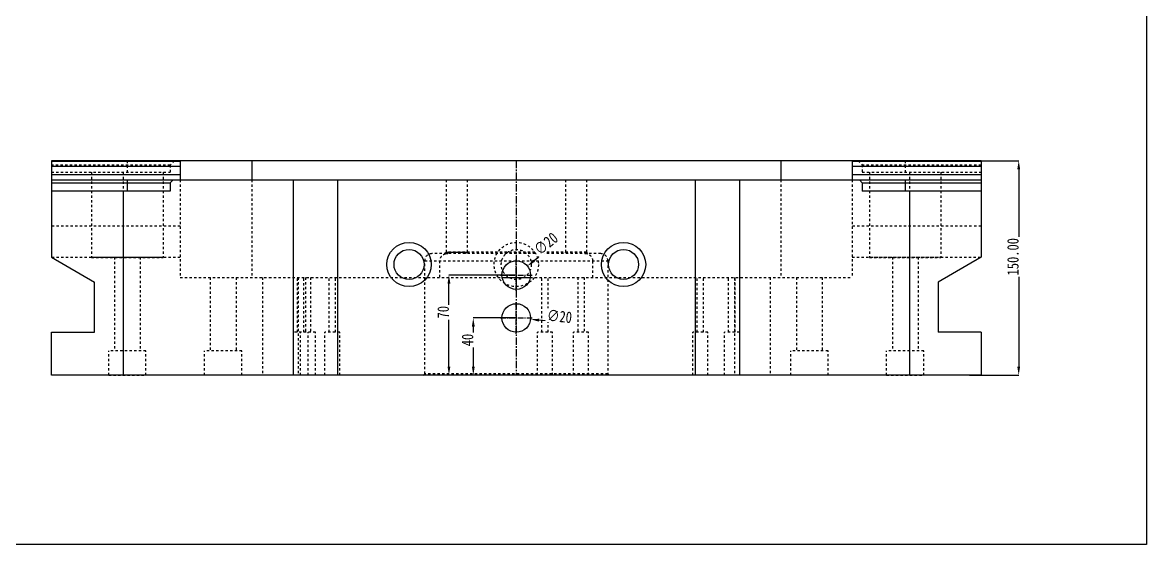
# Model space of a CAD drawing. Header units: millimetres. Extents: x 4797 to 6967, y -10922 to -3169.
# Drawn here: x 5577 to 6363, y -9144 to -8779 of the extents above; entities that cross this region are included whole.
import ezdxf

# ---------------------------------------------------------------- set-up
doc = ezdxf.new("R2010")
doc.units = ezdxf.units.MM
doc.header["$LTSCALE"] = 16.335
doc.header["$PDMODE"] = 3
doc.header["$PDSIZE"] = 0.3125
doc.linetypes.add('CENTER', pattern=[0.6, 0.375, -0.075, 0.075, -0.075])
doc.linetypes.add('HIDDEN', pattern=[0.2, 0.1, -0.1])
doc.layers.get('0').update_dxf_attribs({"linetype": 'CONTINUOUS'})
doc.layers.get('Defpoints').update_dxf_attribs({"linetype": 'CONTINUOUS'})
doc.layers.add('DEFAULT_2', color=8, linetype='HIDDEN')
doc.styles.get("Standard").update_dxf_attribs({"font": 'txt', "width": 0.8})
doc.dimstyles.new('ISO-25', dxfattribs={"dimtxt": 8, "dimasz": 6, "dimexe": 0, "dimexo": 0, "dimgap": 0, "dimtad": 1, "dimdsep": 46, "dimtxsty": 'Standard', "dimcen": 0, "dimclrd": 4, "dimclre": 4, "dimclrt": 6, "dimazin": 0, "dimtfac": 1, "dimtofl": 0, "dimtmove": 0, "dimatfit": 3, "dimfxl": 0, "dimarcsym": 0})

# ---------------------------------------------------------------- blocks, each defined once
blk = doc.blocks.new('*D133')
at = {"color": 4, "lineweight": -2, "transparency": 16777216}
for p, q in [((5922.01, -8985.46), (5891.96, -8985.46)), ((5891.96, -8991.46), (5891.96, -9019.46)), ((5918.46, -9025.46), (5891.96, -9025.46))]:
    blk.add_line(p, q, dxfattribs=at)
at = {"color": 4, "transparency": 16777216}
for points in [[(5890.96, -8991.46), (5892.96, -8991.46), (5891.96, -8985.46)], [(5890.96, -9019.46), (5892.96, -9019.46), (5891.96, -9025.46)]]:
    blk.add_solid(points, dxfattribs=at)
at = {"layer": 'Defpoints', "color": 0, "transparency": 16777216}
for p in [(5922.01, -8985.46), (5891.96, -9025.46), (5918.46, -9025.46)]:
    blk.add_point(p, dxfattribs=at)
at = {"color": 6, "transparency": 16777216, "insert": (5887.96, -9000.88), "char_height": 8, "attachment_point": 5, "rotation": 90, "bg_fill": 3, "box_fill_scale": 1.1, "bg_fill_color": 256, "bg_fill_true_color": 13158600, "bg_fill_transparency": 0}
blk.add_mtext('40', dxfattribs=at)
blk = doc.blocks.new('*D134')
at = {"color": 4, "lineweight": -2, "transparency": 16777216}
for p, q in [((5922.01, -8955.46), (5874.93, -8955.46)), ((5874.93, -9019.46), (5874.93, -8961.46)), ((5918.46, -9025.46), (5874.93, -9025.46))]:
    blk.add_line(p, q, dxfattribs=at)
at = {"color": 4, "transparency": 16777216}
for points in [[(5873.93, -8961.46), (5875.93, -8961.46), (5874.93, -8955.46)], [(5873.93, -9019.46), (5875.93, -9019.46), (5874.93, -9025.46)]]:
    blk.add_solid(points, dxfattribs=at)
at = {"layer": 'Defpoints', "color": 0, "transparency": 16777216}
for p in [(5874.93, -8955.46), (5922.01, -8955.46), (5918.46, -9025.46)]:
    blk.add_point(p, dxfattribs=at)
at = {"color": 6, "transparency": 16777216, "insert": (5870.93, -8981.43), "char_height": 8, "attachment_point": 5, "rotation": 90, "bg_fill": 3, "box_fill_scale": 1.1, "bg_fill_color": 256, "bg_fill_true_color": 13158600, "bg_fill_transparency": 0}
blk.add_mtext('70', dxfattribs=at)
blk = doc.blocks.new('*D135')
at = {"color": 4, "lineweight": -2, "transparency": 16777216}
blk.add_line((5959.84, -8989.11), (5937.94, -8987), dxfattribs=at)
at = {"color": 4, "transparency": 16777216}
blk.add_solid([(5938.04, -8986), (5937.85, -8987.99), (5931.97, -8986.42)], dxfattribs=at)
at = {"layer": 'Defpoints', "color": 0, "transparency": 16777216}
for p in [(5912.06, -8984.5), (5931.97, -8986.42)]:
    blk.add_point(p, dxfattribs=at)
at = {"color": 6, "transparency": 16777216, "insert": (5952.26, -8984.36), "char_height": 8, "attachment_point": 5, "rotation": 354.49303, "bg_fill": 3, "box_fill_scale": 1.1, "bg_fill_color": 256, "bg_fill_true_color": 13158600, "bg_fill_transparency": 0}
blk.add_mtext('∅20', dxfattribs=at)
blk = doc.blocks.new('*D136')
at = {"color": 4, "lineweight": -2, "transparency": 16777216}
for p, q in [((6238.92, -8875.44), (6273.38, -8875.44)), ((6273.38, -8881.44), (6273.38, -9019.46)), ((6238.92, -9025.46), (6273.38, -9025.46))]:
    blk.add_line(p, q, dxfattribs=at)
at = {"color": 4, "transparency": 16777216}
for points in [[(6272.38, -8881.44), (6274.38, -8881.44), (6273.38, -8875.44)], [(6272.38, -9019.46), (6274.38, -9019.46), (6273.38, -9025.46)]]:
    blk.add_solid(points, dxfattribs=at)
at = {"layer": 'Defpoints', "color": 0, "transparency": 16777216}
for p in [(6238.92, -8875.44), (6238.92, -9025.46), (6273.38, -9025.46)]:
    blk.add_point(p, dxfattribs=at)
at = {"color": 6, "transparency": 16777216, "insert": (6269.38, -8942.6), "char_height": 8, "attachment_point": 5, "rotation": 90, "bg_fill": 3, "box_fill_scale": 1.1, "bg_fill_color": 256, "bg_fill_true_color": 13158600, "bg_fill_transparency": 0}
blk.add_mtext('150.00', dxfattribs=at)
blk = doc.blocks.new('*D138')
at = {"color": 4, "lineweight": -2, "transparency": 16777216}
blk.add_line((5951.53, -8931.53), (5934.44, -8945.38), dxfattribs=at)
at = {"layer": 'Defpoints', "color": 0, "transparency": 16777216}
for p in [(5929.78, -8949.16), (5914.25, -8961.76)]:
    blk.add_point(p, dxfattribs=at)
at = {"color": 6, "transparency": 16777216, "insert": (5942.8, -8933.46), "char_height": 8, "attachment_point": 5, "rotation": 39.03101, "bg_fill": 3, "box_fill_scale": 1.1, "bg_fill_color": 256, "bg_fill_true_color": 13158600, "bg_fill_transparency": 0}
blk.add_mtext('∅20', dxfattribs=at)
at = {"color": 4, "transparency": 16777216}
blk.add_solid([(5933.81, -8944.61), (5935.07, -8946.16), (5929.78, -8949.16)], dxfattribs=at)

msp = doc.modelspace()

# ---------------------------------------------------------------- linework, layer by layer
at = {"color": 7, "linetype": 'Continuous'}
for p, q in [((5597.015, -8875.444), (5597.015, -8943.027)), ((6247.015, -8875.444), (5597.015, -8875.444)), ((5687.015, -8875.893), (5597.015, -8875.893)), ((5687.015, -8879.559), (5597.015, -8879.559)), ((5687.015, -8875.444), (5687.015, -8888.839)), ((5737.015, -8875.426), (5737.015, -8888.839)), ((6107.015, -8875.426), (6107.015, -8888.839)), ((6157.015, -8875.444), (6157.015, -8888.839)), ((6247.015, -8875.893), (6157.015, -8875.893)), ((6247.015, -8879.559), (6157.015, -8879.559)), ((6247.015, -8875.444), (6247.015, -8943.027)), ((5597.015, -8885.133), (5687.015, -8885.133)), ((5597.015, -8888.839), (6247.015, -8888.839)), ((5650.015, -8888.839), (5650.015, -8896.839)), ((5682.015, -8888.839), (5680.015, -8890.839)), ((5766.015, -8888.839), (5766.015, -9025.461)), ((5797.015, -8888.839), (5797.015, -9025.461)), ((6047.015, -8888.839), (6047.015, -9025.461)), ((6078.015, -8888.839), (6078.015, -9025.461)), ((6157.015, -8885.133), (6247.015, -8885.133)), ((6164.015, -8890.839), (6162.015, -8888.839)), ((6194.015, -8888.839), (6194.015, -8896.839)), ((5597.015, -8890.839), (5680.015, -8890.839)), ((5680.015, -8896.839), (5597.015, -8896.839)), ((5647.015, -8896.839), (5647.015, -9025.461)), ((5680.015, -8890.839), (5680.015, -8896.839)), ((6164.015, -8890.839), (6247.015, -8890.839)), ((6164.015, -8890.839), (6164.015, -8896.839)), ((6247.015, -8896.839), (6164.015, -8896.839)), ((6197.015, -8896.839), (6197.015, -9025.461)), ((5597.015, -8943.027), (5627.015, -8960.348)), ((6247.015, -8943.027), (6217.015, -8960.348)), ((5627.015, -8995.439), (5627.015, -8960.348)), ((5912.294, -8957.185), (5931.735, -8957.185)), ((6217.015, -8960.348), (6217.015, -8995.439)), ((5597.015, -9025.458), (5597.015, -8995.439)), ((5597.015, -8995.439), (5627.015, -8995.439)), ((6247.015, -8995.439), (6217.015, -8995.439)), ((6247.015, -8995.439), (6247.015, -9025.458)), ((6247.015, -9025.458), (5597.015, -9025.458))]:
    msp.add_line(p, q, dxfattribs=at)
at = {"color": 1, "linetype": 'CENTER', "ltscale": 0.84071}
msp.add_line((5922.015, -8875.444), (5922.015, -9025.458), dxfattribs=at)
msp.add_lwpolyline([(5212.378, -8060.844), (6362.76, -8060.844), (6362.76, -9144.009), (5212.378, -9144.009)], close=True)
at = {"color": 7, "linetype": 'Continuous'}
for centre, radius in [((5847.015, -8948.039), 15.499), ((5847.015, -8948.039), 10.5), ((5997.015, -8948.039), 15.499), ((5997.015, -8948.039), 10.5), ((5922.015, -8955.46), 10), ((5922.015, -8985.46), 10)]:
    msp.add_circle(centre, radius, dxfattribs=at)
at = {"layer": 'DEFAULT_2', "color": 8, "linetype": 'HIDDEN'}
for p, q in [((5597.015, -8875.427), (5597.015, -8875.444)), ((5680.015, -8878.419), (5597.015, -8878.421)), ((5650.015, -8875.427), (5650.015, -8883.427)), ((5683.009, -8875.425), (5680.015, -8878.419)), ((5680.015, -8878.419), (5680.015, -8883.425)), ((5683.009, -8875.42), (5683.009, -8875.425)), ((6161.021, -8875.425), (6161.021, -8875.42)), ((6161.021, -8875.425), (6164.015, -8878.419)), ((6164.015, -8878.415), (6164.015, -8883.425)), ((6247.015, -8878.421), (6164.015, -8878.419)), ((6194.015, -8875.427), (6194.015, -8883.427)), ((6247.015, -8875.427), (6247.015, -8875.444)), ((5597.015, -8883.427), (5680.015, -8883.425)), ((5625.015, -8883.425), (5625.015, -8943.056)), ((5647.015, -8883.42), (5647.015, -8896.839)), ((5675.015, -8883.425), (5675.015, -8943.056)), ((5687.015, -8888.839), (5687.015, -8957.185)), ((5737.015, -8888.839), (5737.015, -8957.185)), ((5872.985, -8888.839), (5872.985, -8939.447)), ((5887.681, -8888.839), (5887.684, -8939.445)), ((5956.35, -8888.839), (5956.346, -8939.446)), ((5971.045, -8888.839), (5971.045, -8939.448)), ((6107.015, -8888.839), (6107.015, -8957.185)), ((6157.015, -8888.839), (6157.015, -8957.185)), ((6164.015, -8883.425), (6247.015, -8883.427)), ((6169.015, -8883.425), (6169.015, -8943.056)), ((6197.015, -8883.42), (6197.015, -8896.839)), ((6219.015, -8883.425), (6219.015, -8943.056)), ((5687.015, -8921.185), (5597.015, -8921.185)), ((6247.015, -8921.185), (6157.015, -8921.185)), ((5687.015, -8943.185), (5597.287, -8943.185)), ((5625.015, -8943.025), (5675.015, -8943.025)), ((5625.015, -8943.056), (5675.015, -8943.056)), ((5641.015, -8943.025), (5641.015, -9008.456)), ((5659.015, -8943.025), (5659.015, -9008.456)), ((5857.965, -8945.453), (5921.157, -8945.457)), ((5857.965, -9024.447), (5857.965, -8945.453)), ((5981.065, -8940.453), (5862.965, -8940.453)), ((5868.38, -8945.451), (5868.38, -8957.185)), ((5872.985, -8939.447), (5871.979, -8940.453)), ((5872.985, -8939.447), (5887.684, -8939.445)), ((5971.045, -8939.448), (5872.985, -8939.447)), ((5922.873, -8945.457), (5986.065, -8945.453)), ((5956.346, -8939.446), (5971.045, -8939.448)), ((5971.045, -8939.448), (5972.05, -8940.453)), ((5975.65, -8957.185), (5975.65, -8945.451)), ((5986.065, -8945.453), (5986.065, -9024.447)), ((6246.743, -8943.185), (6157.015, -8943.185)), ((6169.015, -8943.025), (6219.015, -8943.025)), ((6169.015, -8943.056), (6219.015, -8943.056)), ((6185.015, -8943.025), (6185.015, -9008.456)), ((6203.015, -8943.025), (6203.015, -9008.456)), ((5687.015, -8957.185), (5912.294, -8957.185)), ((5708.015, -8957.185), (5708.015, -9008.439)), ((5726.015, -8957.185), (5726.015, -9008.439)), ((5744.515, -8957.185), (5744.515, -9025.449)), ((5769.015, -8995.442), (5769.015, -8957.185)), ((5769.515, -8957.185), (5769.515, -9025.449)), ((5773.515, -8995.442), (5773.515, -8957.185)), ((5774.54, -8957.185), (5774.54, -8995.439)), ((5778.04, -8957.185), (5778.04, -8995.439)), ((5791.125, -8995.433), (5791.125, -8957.185)), ((5795.625, -8995.433), (5795.625, -8957.185)), ((5931.735, -8957.185), (6157.015, -8957.185)), ((5939.865, -8995.433), (5939.865, -8957.185)), ((5944.365, -8995.433), (5944.365, -8957.185)), ((5964.99, -8957.185), (5964.99, -8995.432)), ((5969.49, -8957.185), (5969.49, -8995.432)), ((6048.405, -8995.433), (6048.405, -8957.185)), ((6052.905, -8995.433), (6052.905, -8957.185)), ((6070.515, -8995.442), (6070.515, -8957.185)), ((6074.515, -8957.185), (6074.515, -9025.449)), ((6075.015, -8995.442), (6075.015, -8957.185)), ((6099.515, -8957.185), (6099.515, -9025.449)), ((6118.015, -8957.185), (6118.015, -9008.439)), ((6136.015, -8957.185), (6136.015, -9008.439)), ((5781.54, -8995.439), (5766.015, -8995.442)), ((5771.04, -9025.439), (5771.04, -8995.439)), ((5776.515, -9025.442), (5776.515, -8995.442)), ((5781.54, -9025.439), (5781.54, -8995.439)), ((5798.625, -8995.433), (5788.125, -8995.433)), ((5788.125, -9025.433), (5788.125, -8995.433)), ((5798.625, -9025.433), (5798.625, -8995.433)), ((5947.365, -8995.433), (5936.865, -8995.433)), ((5936.865, -9025.433), (5936.865, -8995.433)), ((5947.365, -9025.433), (5947.365, -8995.433)), ((5972.49, -8995.432), (5961.99, -8995.432)), ((5961.99, -9025.432), (5961.99, -8995.432)), ((5972.49, -9025.432), (5972.49, -8995.432)), ((6055.905, -8995.433), (6045.405, -8995.433)), ((6045.405, -9025.433), (6045.405, -8995.433)), ((6055.905, -9025.433), (6055.905, -8995.433)), ((6078.015, -8995.442), (6067.515, -8995.442)), ((6067.515, -9025.442), (6067.515, -8995.442)), ((5637.015, -9025.456), (5637.015, -9008.425)), ((5663.015, -9008.425), (5637.015, -9008.425)), ((5663.015, -9008.456), (5637.015, -9008.456)), ((5663.015, -9025.456), (5663.015, -9008.425)), ((5704.015, -9025.428), (5704.015, -9008.439)), ((5730.015, -9008.439), (5704.015, -9008.439)), ((5730.015, -9025.428), (5730.015, -9008.439)), ((6140.015, -9008.439), (6114.015, -9008.439)), ((6114.015, -9025.428), (6114.015, -9008.439)), ((6140.015, -9025.428), (6140.015, -9008.439)), ((6207.015, -9008.425), (6181.015, -9008.425)), ((6181.015, -9025.456), (6181.015, -9008.425)), ((6207.015, -9008.456), (6181.015, -9008.456)), ((6207.015, -9025.456), (6207.015, -9008.425)), ((5637.015, -9025.425), (5663.015, -9025.425)), ((5766.015, -9025.46), (5766.015, -9025.461)), ((5797.015, -9025.461), (5797.015, -9025.46)), ((5856.959, -9025.453), (5857.965, -9024.447)), ((5986.065, -9024.447), (5857.965, -9024.447)), ((5987.071, -9025.453), (5986.065, -9024.447)), ((6047.015, -9025.46), (6047.015, -9025.461)), ((6181.015, -9025.425), (6207.015, -9025.425))]:
    msp.add_line(p, q, dxfattribs=at)
for radius in [15.501, 10.5]:
    msp.add_circle((5922.015, -8948.039), radius, dxfattribs=at)
for centre, radius, start, end in [((5862.965, -8945.453), 5, 90, 180), ((5992.212, -9088.698), 182.215, 125.005397, 125.552714), ((5851.813, -9088.703), 182.222, 54.447293, 54.994121), ((5981.065, -8945.453), 5, 0, 90)]:
    msp.add_arc(centre, radius, start, end, dxfattribs=at)
for points, knots in [([(5872.429, -8940.731), (5871.896, -8940.883), (5870.86, -8941.316), (5869.537, -8942.362), (5868.608, -8943.779), (5868.38, -8944.897), (5868.38, -8945.451)], [0, 0, 0, 0, 0.2502508, 0.5003728, 0.7502901, 1, 1, 1, 1]), ([(5975.65, -8945.451), (5975.65, -8944.897), (5975.422, -8943.779), (5974.493, -8942.362), (5973.17, -8941.316), (5972.134, -8940.883), (5971.601, -8940.731)], [0, 0, 0, 0, 0.2497099, 0.4996272, 0.7497492, 1, 1, 1, 1])]:
    msp.add_open_spline(points, degree=3, knots=knots, dxfattribs=at)
for points in [[(5874.463, -8940.451), (5873.779, -8940.451), (5873.087, -8940.543), (5872.429, -8940.731)], [(5971.601, -8940.731), (5970.943, -8940.543), (5970.252, -8940.451), (5969.567, -8940.451)]]:
    msp.add_open_spline(points, degree=3, dxfattribs=at)

# ---------------------------------------------------------------- next in the draw order: dimensions: what is measured, and where the dimension line sits
dim = msp.add_linear_dim(base=(6273.378, -9025.458), p1=(6238.917, -8875.444), p2=(6238.917, -9025.458), angle=90, text='150.00', dimstyle='ISO-25', override={"dimfxl": 1.25})
dim.commit()
dim.dimension.update_dxf_attribs({"geometry": '*D136', "text_midpoint": (6273.378, -8942.598), "dimtype": 160})
dim = msp.add_linear_dim(base=(5891.963, -9025.458), p1=(5922.015, -8985.46), p2=(5918.456, -9025.458), angle=90, dimstyle='ISO-25', override={"dimfxl": 1.25})
dim.commit()
dim.dimension.update_dxf_attribs({"geometry": '*D133', "text_midpoint": (5891.963, -9000.875), "dimtype": 160})

# ---------------------------------------------------------------- next in the draw order: dimensions: what is measured, and where the dimension line sits
dim = msp.add_linear_dim(base=(5874.931, -8955.46), p1=(5918.456, -9025.458), p2=(5922.015, -8955.46), angle=90, dimstyle='ISO-25', override={"dimfxl": 1.25})
dim.commit()
dim.dimension.update_dxf_attribs({"geometry": '*D134', "text_midpoint": (5874.931, -8981.428), "dimtype": 160})

# ---------------------------------------------------------------- next in the draw order: linework, layer by layer
at = {"color": 1, "linetype": 'CENTER', "ltscale": 0.621977}
for p, q in [((5922.015, -8966.46), (5922.015, -8944.46)), ((5911.015, -8955.46), (5933.015, -8955.46))]:
    msp.add_line(p, q, dxfattribs=at)

# ---------------------------------------------------------------- next in the draw order: dimensions: what is measured, and where the dimension line sits
dim = msp.add_diameter_dim_2p(p1=(5912.061, -8984.501), p2=(5931.969, -8986.42), dimstyle='ISO-25', override={"dimfxl": 1.25})
dim.commit()
dim.dimension.update_dxf_attribs({"geometry": '*D135', "text_midpoint": (5952.26, -8984.358)})

# ---------------------------------------------------------------- next in the draw order: linework, layer by layer
for p, q in [((5922.015, -8996.46), (5922.015, -8974.46)), ((5911.015, -8985.46), (5933.015, -8985.46))]:
    msp.add_line(p, q, dxfattribs=at)

# ---------------------------------------------------------------- next in the draw order: dimensions: what is measured, and where the dimension line sits
dim = msp.add_diameter_dim_2p(p1=(5914.247, -8961.758), p2=(5929.783, -8949.163), dimstyle='ISO-25', override={"dimfxl": 1.25})
dim.commit()
dim.dimension.update_dxf_attribs({"geometry": '*D138', "text_midpoint": (5942.8, -8933.461)})

doc.saveas('drawing.dxf')
